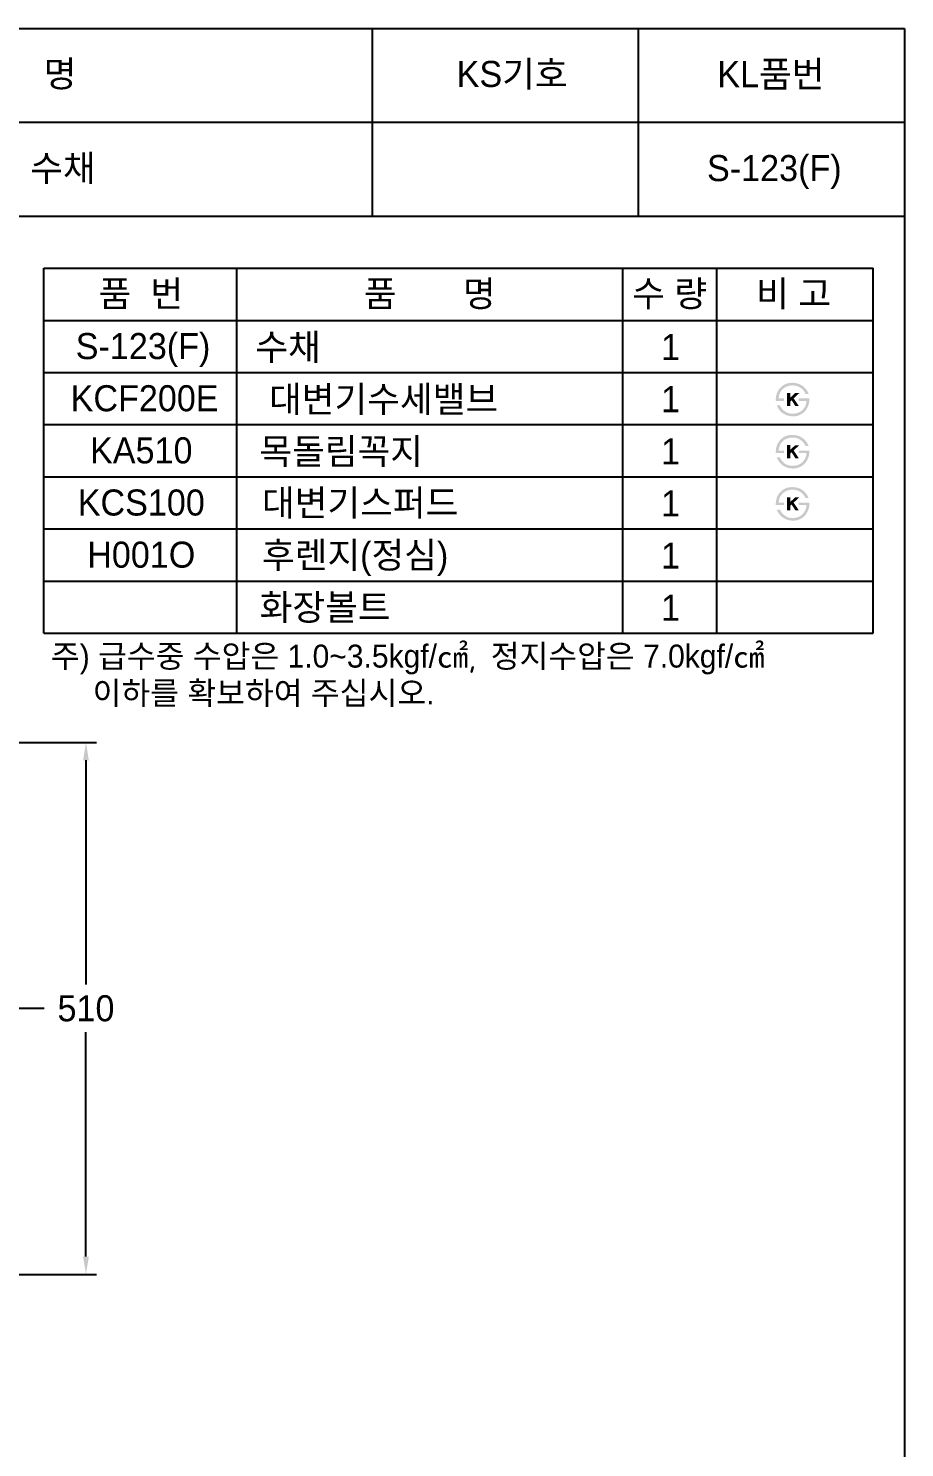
# Model space of a CAD drawing. Header units: millimetres. Extents: x 4616 to 6416, y -7003 to -4406.
# Drawn here: x 5576 to 6416, y -5767 to -4406 of the extents above; entities that cross this region are included whole.
import ezdxf
from ezdxf.enums import TextEntityAlignment as Align
from ezdxf.lldxf.tags import DXFTag

# ---------------------------------------------------------------- set-up
doc = ezdxf.new("R2010")
doc.units = ezdxf.units.MM
for name, color, linetype in [('TEXT', 7, 'Continuous'), ('도각라인', 255, 'Continuous'), ('중심선', 1, 'DASHED'), ('치수선', 7, 'Continuous')]:
    doc.layers.add(name, color=color, linetype=linetype)
doc.styles.add('____', font='')
doc.styles.add('타이틀', font='H2GTRM.TTF', dxfattribs={"height": 25})
doc.styles.get('____').set_extended_font_data('굴림')
tags = doc.linetypes.add('DASHDOT', pattern=[70, 31, -13, 13, -13]).pattern_tags.tags
tags[10:11] = [DXFTag(74, 4), DXFTag(75, 0), DXFTag(340, '0'), DXFTag(46, 0.0), DXFTag(50, 0.0), DXFTag(44, 0.0), DXFTag(45, 0.0)]
tags[8:9] = [DXFTag(74, 4), DXFTag(75, 0), DXFTag(340, '0'), DXFTag(46, 0.0), DXFTag(50, 0.0), DXFTag(44, 0.0), DXFTag(45, 0.0)]
tags[6:7] = [DXFTag(74, 4), DXFTag(75, 0), DXFTag(340, '0'), DXFTag(46, 0.0), DXFTag(50, 0.0), DXFTag(44, 0.0), DXFTag(45, 0.0)]
tags[4:5] = [DXFTag(74, 4), DXFTag(75, 0), DXFTag(340, '0'), DXFTag(46, 0.0), DXFTag(50, 0.0), DXFTag(44, 0.0), DXFTag(45, 0.0)]
tags = doc.linetypes.add('DASHED', pattern=[25.72, 12.86, -12.86]).pattern_tags.tags
tags[6:7] = [DXFTag(74, 4), DXFTag(75, 0), DXFTag(340, '0'), DXFTag(46, 0.0), DXFTag(50, 0.0), DXFTag(44, 0.0), DXFTag(45, 0.0)]
tags[4:5] = [DXFTag(74, 4), DXFTag(75, 0), DXFTag(340, '0'), DXFTag(46, 0.0), DXFTag(50, 0.0), DXFTag(44, 0.0), DXFTag(45, 0.0)]
doc.dimstyles.new('MSADIM', dxfattribs={"dimtxt": 33, "dimasz": 17, "dimexe": 10, "dimexo": 7.5, "dimgap": 10, "dimtad": 0, "dimtih": 1, "dimtoh": 1, "dimdec": 0, "dimzin": 1, "dimdsep": 46, "dimtxsty": '____', "dimcen": 11.25, "dimadec": 0, "dimazin": 0, "dimtfac": 1, "dimtdec": 0, "dimtix": 1, "dimtmove": 0, "dimatfit": 3, "dimfxl": 0, "dimtolj": 1, "dimtzin": 1, "dimarcsym": 0})

# ---------------------------------------------------------------- blocks, each defined once
blk = doc.blocks.new('*D2')
at = {"layer": '치수선', "color": 0, "linetype": 'Continuous', "lineweight": -2}
for p, q in [((5479, -5090.8), (5641.5, -5090.8)), ((5631.5, -5107.8), (5631.5, -5322.9)), ((5631.5, -5583.8), (5631.5, -5368.6)), ((5479, -5600.8), (5641.5, -5600.8))]:
    blk.add_line(p, q, dxfattribs=at)
at = {"layer": '치수선', "color": 0, "linetype": 'Continuous'}
for points in [[(5628.7, -5107.8), (5634.3, -5107.8), (5631.5, -5090.8)], [(5628.7, -5583.8), (5634.3, -5583.8), (5631.5, -5600.8)]]:
    blk.add_solid(points, dxfattribs=at)
at = {"layer": '치수선', "color": 0, "linetype": 'Continuous', "insert": (5631.5, -5345.8), "char_height": 25, "attachment_point": 5, "style": '____'}
blk.add_mtext('\\A1;510', dxfattribs=at)

msp = doc.modelspace()

# ---------------------------------------------------------------- hatches: boundary and pattern name
at = {"layer": 'TEXT'}
for points in [[(6292.8, -4763.1), (6292.7, -4762.7), (6292.7, -4762.3), (6292.7, -4761.9), (6292.7, -4761.5), (6292.7, -4761.1), (6292.8, -4760.7), (6292.8, -4760.3), (6292.8, -4759.9), (6292.9, -4759.5), (6292.9, -4759.1), (6293, -4758.7), (6293.1, -4758.3), (6293.2, -4757.9), (6293.3, -4757.5), (6293.4, -4757.2), (6293.5, -4756.8), (6293.6, -4756.4), (6293.7, -4756), (6293.9, -4755.6), (6294, -4755.3), (6294.2, -4754.9), (6294.3, -4754.5), (6294.5, -4754.2), (6294.7, -4753.8), (6294.9, -4753.5), (6295.1, -4753.2), (6295.3, -4752.8), (6295.5, -4752.5), (6295.7, -4752.2), (6295.9, -4751.9), (6296.1, -4751.6), (6296.7, -4751), (6296.9, -4750.7), (6297.2, -4750.4), (6297.5, -4750.1), (6297.8, -4749.8), (6298.1, -4749.5), (6298.4, -4749.3), (6298.7, -4749), (6299, -4748.8), (6299.3, -4748.6), (6299.7, -4748.3), (6300, -4748.1), (6300.3, -4747.9), (6300.7, -4747.7), (6301.1, -4747.5), (6301.4, -4747.4), (6301.8, -4747.2), (6302.2, -4747), (6302.6, -4746.8), (6303.1, -4746.7), (6303.5, -4746.6), (6303.9, -4746.4), (6304.4, -4746.3), (6304.8, -4746.2), (6305.3, -4746.1), (6305.7, -4746), (6306.2, -4746), (6306.7, -4745.9), (6307.1, -4745.9), (6307.6, -4745.8), (6308.1, -4745.8), (6308.6, -4745.8), (6309.4, -4745.8), (6309.7, -4745.9), (6310.1, -4745.9), (6310.5, -4745.9), (6310.8, -4746), (6311.2, -4746), (6311.6, -4746.1), (6311.9, -4746.1), (6312.3, -4746.2), (6312.6, -4746.2), (6312.9, -4746.3), (6313.3, -4746.4), (6313.6, -4746.5), (6313.9, -4746.6), (6314.3, -4746.7), (6314.6, -4746.8), (6314.9, -4746.9), (6315.2, -4747), (6315.5, -4747.2), (6315.8, -4747.3), (6316.1, -4747.5), (6316.4, -4747.6), (6316.7, -4747.8), (6317, -4747.9), (6317.3, -4748.1), (6317.6, -4748.3), (6317.9, -4748.4), (6318.2, -4748.6), (6318.4, -4748.8), (6318.7, -4749), (6319, -4749.2), (6319.4, -4749.6), (6319.8, -4749.9), (6320.2, -4750.3), (6320.6, -4750.7), (6320.9, -4751.1), (6321.3, -4751.5), (6321.6, -4751.9), (6322, -4752.4), (6322.3, -4752.8), (6322.6, -4753.3), (6322.9, -4753.8), (6323.2, -4754.3), (6323.4, -4754.8), (6323.7, -4755.3), (6323.9, -4755.8), (6324.2, -4756.4), (6324.2, -4756.4), (6321.1, -4756.4), (6321.1, -4756.4), (6321, -4756.2), (6320.9, -4756), (6320.9, -4755.9), (6320.8, -4755.7), (6320.7, -4755.5), (6320.6, -4755.3), (6320.6, -4755.2), (6320.5, -4755), (6320.4, -4754.8), (6320.3, -4754.7), (6320.2, -4754.5), (6320.1, -4754.3), (6320, -4754.2), (6319.9, -4754), (6319.8, -4753.8), (6319.6, -4753.7), (6319.5, -4753.5), (6319.4, -4753.4), (6319.1, -4753), (6318.8, -4752.7), (6318.5, -4752.4), (6318.2, -4752.1), (6317.9, -4751.8), (6317.6, -4751.5), (6317.2, -4751.2), (6317, -4751), (6316.7, -4750.9), (6316.5, -4750.7), (6316.3, -4750.5), (6316, -4750.4), (6315.8, -4750.2), (6315.6, -4750.1), (6315.3, -4749.9), (6315.1, -4749.8), (6314.8, -4749.7), (6314.6, -4749.6), (6314.3, -4749.4), (6314.1, -4749.3), (6313.8, -4749.2), (6313.5, -4749.1), (6313.3, -4749), (6313, -4748.9), (6312.8, -4748.9), (6312.5, -4748.8), (6312.2, -4748.7), (6312, -4748.7), (6311.7, -4748.6), (6311.4, -4748.5), (6311.1, -4748.5), (6310.9, -4748.5), (6310.6, -4748.4), (6310.3, -4748.4), (6310, -4748.4), (6309.7, -4748.3), (6309.4, -4748.3), (6309.2, -4748.3), (6308.9, -4748.3), (6308.5, -4748.3), (6308.2, -4748.3), (6307.8, -4748.3), (6307.5, -4748.4), (6307.2, -4748.4), (6306.8, -4748.4), (6306.5, -4748.5), (6306.2, -4748.5), (6305.9, -4748.6), (6305.6, -4748.6), (6305.3, -4748.7), (6304.9, -4748.8), (6304.6, -4748.9), (6304.3, -4749), (6304, -4749), (6303.8, -4749.1), (6303.5, -4749.3), (6303.2, -4749.4), (6302.9, -4749.5), (6302.6, -4749.6), (6302.4, -4749.8), (6302.1, -4749.9), (6301.8, -4750), (6301.6, -4750.2), (6301.3, -4750.4), (6301, -4750.5), (6300.8, -4750.7), (6300.5, -4750.9), (6300.3, -4751.1), (6300.1, -4751.2), (6299.8, -4751.4), (6299.6, -4751.7), (6299.4, -4751.9), (6299.1, -4752.1), (6298.9, -4752.3), (6298.7, -4752.6), (6298.5, -4752.8), (6298.3, -4753), (6298.1, -4753.3), (6297.9, -4753.5), (6297.7, -4753.8), (6297.6, -4754), (6297.4, -4754.3), (6297.2, -4754.6), (6297.1, -4754.8), (6296.9, -4755.1), (6296.8, -4755.4), (6296.7, -4755.7), (6296.6, -4755.9), (6296.4, -4756.2), (6296.3, -4756.5), (6296.2, -4756.8), (6296.1, -4757.1), (6296, -4757.4), (6296, -4757.8), (6295.9, -4758.1), (6295.8, -4758.4), (6295.7, -4758.7), (6295.7, -4759.1), (6295.6, -4759.4), (6295.6, -4759.7), (6295.6, -4760.1), (6295.5, -4760.4), (6295.5, -4760.8), (6295.5, -4760.8), (6300.7, -4760.8), (6300.7, -4760.8), (6300.7, -4760.8), (6300.7, -4763.1), (6300.7, -4763.1), (6300.7, -4763.1), (6292.8, -4763.1)], [(6324.9, -4760.8), (6324.9, -4761.2), (6324.9, -4761.6), (6324.9, -4762.1), (6324.9, -4762.5), (6324.9, -4762.9), (6324.8, -4763.4), (6324.8, -4763.8), (6324.7, -4764.2), (6324.6, -4764.6), (6324.5, -4765.1), (6324.5, -4765.5), (6324.4, -4765.9), (6324.3, -4766.3), (6324.1, -4766.7), (6324, -4767.1), (6323.9, -4767.5), (6323.7, -4767.9), (6323.6, -4768.3), (6323.4, -4768.6), (6323.3, -4769), (6323.1, -4769.4), (6322.9, -4769.7), (6322.7, -4770.1), (6322.5, -4770.4), (6322.3, -4770.8), (6322.1, -4771.1), (6321.9, -4771.4), (6321.7, -4771.8), (6321.4, -4772.1), (6321.2, -4772.4), (6320.9, -4772.7), (6320.7, -4773), (6320.4, -4773.3), (6320.1, -4773.6), (6319.9, -4773.8), (6319.6, -4774.1), (6319.3, -4774.4), (6319, -4774.6), (6318.7, -4774.8), (6318.4, -4775.1), (6318.1, -4775.3), (6317.7, -4775.5), (6317.4, -4775.7), (6317.1, -4775.9), (6316.7, -4776.1), (6316.4, -4776.3), (6316.1, -4776.5), (6315.7, -4776.6), (6315.3, -4776.8), (6315, -4776.9), (6314.6, -4777.1), (6314.2, -4777.2), (6313.8, -4777.3), (6313.5, -4777.5), (6313.1, -4777.6), (6312.7, -4777.6), (6312.3, -4777.7), (6311.9, -4777.8), (6311.5, -4777.8), (6311.1, -4777.9), (6310.7, -4777.9), (6310.3, -4778), (6309.9, -4778), (6309.5, -4778), (6308.8, -4778), (6308.2, -4777.9), (6307.5, -4777.9), (6306.9, -4777.8), (6306.3, -4777.7), (6305.9, -4777.7), (6305.6, -4777.6), (6305.3, -4777.6), (6305, -4777.5), (6304.7, -4777.4), (6304.4, -4777.4), (6304.1, -4777.3), (6303.9, -4777.2), (6303.6, -4777.1), (6303.3, -4777), (6303, -4776.9), (6302.7, -4776.8), (6302.4, -4776.7), (6302.2, -4776.6), (6301.9, -4776.4), (6301.6, -4776.3), (6301.4, -4776.2), (6301.1, -4776), (6300.8, -4775.9), (6300.6, -4775.7), (6300.3, -4775.6), (6299.8, -4775.2), (6299.5, -4775.1), (6299.3, -4774.9), (6299, -4774.7), (6298.8, -4774.5), (6298.5, -4774.3), (6298.3, -4774.1), (6298, -4773.9), (6297.8, -4773.7), (6297.6, -4773.5), (6297.4, -4773.2), (6297.1, -4773), (6296.9, -4772.8), (6296.7, -4772.5), (6296.5, -4772.3), (6296.3, -4772.1), (6296.1, -4771.8), (6295.9, -4771.5), (6295.7, -4771.3), (6295.5, -4771), (6295.4, -4770.7), (6295.2, -4770.5), (6295, -4770.2), (6294.8, -4769.9), (6294.7, -4769.6), (6294.5, -4769.3), (6294.4, -4769), (6294.2, -4768.7), (6293.9, -4768.1), (6293.7, -4767.4), (6293.7, -4767.4), (6296.6, -4767.4), (6296.6, -4767.4), (6296.8, -4767.9), (6297.1, -4768.3), (6297.3, -4768.7), (6297.5, -4769.1), (6297.8, -4769.4), (6298.1, -4769.8), (6298.3, -4770.2), (6298.6, -4770.5), (6298.8, -4770.8), (6299.1, -4771.2), (6299.4, -4771.5), (6299.7, -4771.8), (6300, -4772), (6300.3, -4772.3), (6300.6, -4772.6), (6300.9, -4772.8), (6301.1, -4773), (6301.3, -4773.2), (6301.6, -4773.3), (6301.8, -4773.5), (6302, -4773.6), (6302.3, -4773.8), (6302.5, -4773.9), (6302.8, -4774), (6303, -4774.2), (6303.3, -4774.3), (6303.5, -4774.4), (6303.8, -4774.5), (6304, -4774.6), (6304.3, -4774.7), (6304.6, -4774.8), (6304.8, -4774.9), (6305.1, -4775), (6305.4, -4775), (6305.7, -4775.1), (6305.9, -4775.1), (6306.2, -4775.2), (6306.5, -4775.2), (6306.8, -4775.3), (6307.1, -4775.3), (6307.4, -4775.3), (6307.7, -4775.4), (6308, -4775.4), (6308.3, -4775.4), (6308.6, -4775.4), (6308.9, -4775.4), (6309.2, -4775.4), (6310, -4775.4), (6310.3, -4775.4), (6310.6, -4775.3), (6310.9, -4775.3), (6311.1, -4775.3), (6311.4, -4775.2), (6311.7, -4775.2), (6311.9, -4775.2), (6312.2, -4775.1), (6312.4, -4775), (6312.7, -4775), (6312.9, -4774.9), (6313.2, -4774.8), (6313.5, -4774.8), (6313.7, -4774.7), (6313.9, -4774.6), (6314.2, -4774.5), (6314.4, -4774.4), (6314.7, -4774.3), (6314.9, -4774.2), (6315.2, -4774), (6315.4, -4773.9), (6315.6, -4773.8), (6315.9, -4773.6), (6316.1, -4773.5), (6316.3, -4773.4), (6316.6, -4773.2), (6316.8, -4773), (6317, -4772.9), (6317.3, -4772.7), (6317.5, -4772.5), (6317.7, -4772.3), (6318, -4772.1), (6318.2, -4771.9), (6318.5, -4771.6), (6318.7, -4771.4), (6318.9, -4771.2), (6319.1, -4770.9), (6319.3, -4770.7), (6319.5, -4770.4), (6319.7, -4770.1), (6319.9, -4769.9), (6320.1, -4769.6), (6320.2, -4769.3), (6320.4, -4769), (6320.6, -4768.8), (6320.7, -4768.5), (6320.9, -4768.2), (6321, -4767.9), (6321.1, -4767.6), (6321.2, -4767.3), (6321.4, -4766.9), (6321.5, -4766.6), (6321.6, -4766.3), (6321.6, -4766), (6321.7, -4765.6), (6321.8, -4765.3), (6321.9, -4764.9), (6321.9, -4764.6), (6322, -4764.2), (6322, -4763.9), (6322.1, -4763.5), (6322.1, -4763.1), (6322.1, -4763.1), (6314.7, -4763.1), (6314.7, -4763.1), (6314.7, -4763.1), (6314.7, -4760.8), (6314.7, -4760.8), (6314.7, -4760.8), (6324.9, -4760.8)], [(6306.5, -4760.1), (6311.3, -4755.7), (6315.2, -4755.7), (6309.8, -4760.7), (6314.8, -4768.2), (6311.5, -4768.2), (6307.9, -4762.5), (6306.5, -4763.7), (6306.5, -4768.2), (6303.6, -4768.2), (6303.6, -4755.6), (6306.5, -4755.6)], [(6292.8, -4813.1), (6292.7, -4812.7), (6292.7, -4812.3), (6292.7, -4811.9), (6292.7, -4811.5), (6292.7, -4811.1), (6292.8, -4810.7), (6292.8, -4810.3), (6292.8, -4809.9), (6292.9, -4809.5), (6292.9, -4809.1), (6293, -4808.7), (6293.1, -4808.3), (6293.2, -4807.9), (6293.3, -4807.5), (6293.4, -4807.2), (6293.5, -4806.8), (6293.6, -4806.4), (6293.7, -4806), (6293.9, -4805.6), (6294, -4805.3), (6294.2, -4804.9), (6294.3, -4804.5), (6294.5, -4804.2), (6294.7, -4803.8), (6294.9, -4803.5), (6295.1, -4803.2), (6295.3, -4802.8), (6295.5, -4802.5), (6295.7, -4802.2), (6295.9, -4801.9), (6296.1, -4801.6), (6296.7, -4801), (6296.9, -4800.7), (6297.2, -4800.4), (6297.5, -4800.1), (6297.8, -4799.8), (6298.1, -4799.5), (6298.4, -4799.3), (6298.7, -4799), (6299, -4798.8), (6299.3, -4798.6), (6299.7, -4798.3), (6300, -4798.1), (6300.3, -4797.9), (6300.7, -4797.7), (6301.1, -4797.5), (6301.4, -4797.4), (6301.8, -4797.2), (6302.2, -4797), (6302.6, -4796.8), (6303.1, -4796.7), (6303.5, -4796.6), (6303.9, -4796.4), (6304.4, -4796.3), (6304.8, -4796.2), (6305.3, -4796.1), (6305.7, -4796), (6306.2, -4796), (6306.7, -4795.9), (6307.1, -4795.9), (6307.6, -4795.8), (6308.1, -4795.8), (6308.6, -4795.8), (6309.4, -4795.8), (6309.7, -4795.9), (6310.1, -4795.9), (6310.5, -4795.9), (6310.8, -4796), (6311.2, -4796), (6311.6, -4796.1), (6311.9, -4796.1), (6312.3, -4796.2), (6312.6, -4796.2), (6312.9, -4796.3), (6313.3, -4796.4), (6313.6, -4796.5), (6313.9, -4796.6), (6314.3, -4796.7), (6314.6, -4796.8), (6314.9, -4796.9), (6315.2, -4797), (6315.5, -4797.2), (6315.8, -4797.3), (6316.1, -4797.5), (6316.4, -4797.6), (6316.7, -4797.8), (6317, -4797.9), (6317.3, -4798.1), (6317.6, -4798.3), (6317.9, -4798.4), (6318.2, -4798.6), (6318.4, -4798.8), (6318.7, -4799), (6319, -4799.2), (6319.4, -4799.6), (6319.8, -4799.9), (6320.2, -4800.3), (6320.6, -4800.7), (6320.9, -4801.1), (6321.3, -4801.5), (6321.6, -4801.9), (6322, -4802.4), (6322.3, -4802.8), (6322.6, -4803.3), (6322.9, -4803.8), (6323.2, -4804.3), (6323.4, -4804.8), (6323.7, -4805.3), (6323.9, -4805.8), (6324.2, -4806.4), (6324.2, -4806.4), (6321.1, -4806.4), (6321.1, -4806.4), (6321, -4806.2), (6320.9, -4806), (6320.9, -4805.9), (6320.8, -4805.7), (6320.7, -4805.5), (6320.6, -4805.3), (6320.6, -4805.2), (6320.5, -4805), (6320.4, -4804.8), (6320.3, -4804.7), (6320.2, -4804.5), (6320.1, -4804.3), (6320, -4804.2), (6319.9, -4804), (6319.8, -4803.8), (6319.6, -4803.7), (6319.5, -4803.5), (6319.4, -4803.4), (6319.1, -4803), (6318.8, -4802.7), (6318.5, -4802.4), (6318.2, -4802.1), (6317.9, -4801.8), (6317.6, -4801.5), (6317.2, -4801.2), (6317, -4801), (6316.7, -4800.9), (6316.5, -4800.7), (6316.3, -4800.5), (6316, -4800.4), (6315.8, -4800.2), (6315.6, -4800.1), (6315.3, -4799.9), (6315.1, -4799.8), (6314.8, -4799.7), (6314.6, -4799.6), (6314.3, -4799.4), (6314.1, -4799.3), (6313.8, -4799.2), (6313.5, -4799.1), (6313.3, -4799), (6313, -4798.9), (6312.8, -4798.9), (6312.5, -4798.8), (6312.2, -4798.7), (6312, -4798.7), (6311.7, -4798.6), (6311.4, -4798.5), (6311.1, -4798.5), (6310.9, -4798.5), (6310.6, -4798.4), (6310.3, -4798.4), (6310, -4798.4), (6309.7, -4798.3), (6309.4, -4798.3), (6309.2, -4798.3), (6308.9, -4798.3), (6308.5, -4798.3), (6308.2, -4798.3), (6307.8, -4798.3), (6307.5, -4798.4), (6307.2, -4798.4), (6306.8, -4798.4), (6306.5, -4798.5), (6306.2, -4798.5), (6305.9, -4798.6), (6305.6, -4798.6), (6305.3, -4798.7), (6304.9, -4798.8), (6304.6, -4798.9), (6304.3, -4799), (6304, -4799), (6303.8, -4799.1), (6303.5, -4799.3), (6303.2, -4799.4), (6302.9, -4799.5), (6302.6, -4799.6), (6302.4, -4799.8), (6302.1, -4799.9), (6301.8, -4800), (6301.6, -4800.2), (6301.3, -4800.4), (6301, -4800.5), (6300.8, -4800.7), (6300.5, -4800.9), (6300.3, -4801.1), (6300.1, -4801.2), (6299.8, -4801.4), (6299.6, -4801.7), (6299.4, -4801.9), (6299.1, -4802.1), (6298.9, -4802.3), (6298.7, -4802.6), (6298.5, -4802.8), (6298.3, -4803), (6298.1, -4803.3), (6297.9, -4803.5), (6297.7, -4803.8), (6297.6, -4804), (6297.4, -4804.3), (6297.2, -4804.6), (6297.1, -4804.8), (6296.9, -4805.1), (6296.8, -4805.4), (6296.7, -4805.7), (6296.6, -4805.9), (6296.4, -4806.2), (6296.3, -4806.5), (6296.2, -4806.8), (6296.1, -4807.1), (6296, -4807.4), (6296, -4807.8), (6295.9, -4808.1), (6295.8, -4808.4), (6295.7, -4808.7), (6295.7, -4809.1), (6295.6, -4809.4), (6295.6, -4809.7), (6295.6, -4810.1), (6295.5, -4810.4), (6295.5, -4810.8), (6295.5, -4810.8), (6300.7, -4810.8), (6300.7, -4810.8), (6300.7, -4810.8), (6300.7, -4813.1), (6300.7, -4813.1), (6300.7, -4813.1), (6292.8, -4813.1)], [(6324.9, -4810.8), (6324.9, -4811.2), (6324.9, -4811.6), (6324.9, -4812.1), (6324.9, -4812.5), (6324.9, -4812.9), (6324.8, -4813.4), (6324.8, -4813.8), (6324.7, -4814.2), (6324.6, -4814.6), (6324.5, -4815.1), (6324.5, -4815.5), (6324.4, -4815.9), (6324.3, -4816.3), (6324.1, -4816.7), (6324, -4817.1), (6323.9, -4817.5), (6323.7, -4817.9), (6323.6, -4818.3), (6323.4, -4818.6), (6323.3, -4819), (6323.1, -4819.4), (6322.9, -4819.7), (6322.7, -4820.1), (6322.5, -4820.4), (6322.3, -4820.8), (6322.1, -4821.1), (6321.9, -4821.4), (6321.7, -4821.8), (6321.4, -4822.1), (6321.2, -4822.4), (6320.9, -4822.7), (6320.7, -4823), (6320.4, -4823.3), (6320.1, -4823.6), (6319.9, -4823.8), (6319.6, -4824.1), (6319.3, -4824.4), (6319, -4824.6), (6318.7, -4824.8), (6318.4, -4825.1), (6318.1, -4825.3), (6317.7, -4825.5), (6317.4, -4825.7), (6317.1, -4825.9), (6316.7, -4826.1), (6316.4, -4826.3), (6316.1, -4826.5), (6315.7, -4826.6), (6315.3, -4826.8), (6315, -4826.9), (6314.6, -4827.1), (6314.2, -4827.2), (6313.8, -4827.3), (6313.5, -4827.5), (6313.1, -4827.6), (6312.7, -4827.6), (6312.3, -4827.7), (6311.9, -4827.8), (6311.5, -4827.8), (6311.1, -4827.9), (6310.7, -4827.9), (6310.3, -4828), (6309.9, -4828), (6309.5, -4828), (6308.8, -4828), (6308.2, -4827.9), (6307.5, -4827.9), (6306.9, -4827.8), (6306.3, -4827.7), (6305.9, -4827.7), (6305.6, -4827.6), (6305.3, -4827.6), (6305, -4827.5), (6304.7, -4827.4), (6304.4, -4827.4), (6304.1, -4827.3), (6303.9, -4827.2), (6303.6, -4827.1), (6303.3, -4827), (6303, -4826.9), (6302.7, -4826.8), (6302.4, -4826.7), (6302.2, -4826.6), (6301.9, -4826.4), (6301.6, -4826.3), (6301.4, -4826.2), (6301.1, -4826), (6300.8, -4825.9), (6300.6, -4825.7), (6300.3, -4825.6), (6299.8, -4825.2), (6299.5, -4825.1), (6299.3, -4824.9), (6299, -4824.7), (6298.8, -4824.5), (6298.5, -4824.3), (6298.3, -4824.1), (6298, -4823.9), (6297.8, -4823.7), (6297.6, -4823.5), (6297.4, -4823.2), (6297.1, -4823), (6296.9, -4822.8), (6296.7, -4822.5), (6296.5, -4822.3), (6296.3, -4822.1), (6296.1, -4821.8), (6295.9, -4821.5), (6295.7, -4821.3), (6295.5, -4821), (6295.4, -4820.7), (6295.2, -4820.5), (6295, -4820.2), (6294.8, -4819.9), (6294.7, -4819.6), (6294.5, -4819.3), (6294.4, -4819), (6294.2, -4818.7), (6293.9, -4818.1), (6293.7, -4817.4), (6293.7, -4817.4), (6296.6, -4817.4), (6296.6, -4817.4), (6296.8, -4817.9), (6297.1, -4818.3), (6297.3, -4818.7), (6297.5, -4819.1), (6297.8, -4819.4), (6298.1, -4819.8), (6298.3, -4820.2), (6298.6, -4820.5), (6298.8, -4820.8), (6299.1, -4821.2), (6299.4, -4821.5), (6299.7, -4821.8), (6300, -4822), (6300.3, -4822.3), (6300.6, -4822.6), (6300.9, -4822.8), (6301.1, -4823), (6301.3, -4823.2), (6301.6, -4823.3), (6301.8, -4823.5), (6302, -4823.6), (6302.3, -4823.8), (6302.5, -4823.9), (6302.8, -4824), (6303, -4824.2), (6303.3, -4824.3), (6303.5, -4824.4), (6303.8, -4824.5), (6304, -4824.6), (6304.3, -4824.7), (6304.6, -4824.8), (6304.8, -4824.9), (6305.1, -4825), (6305.4, -4825), (6305.7, -4825.1), (6305.9, -4825.1), (6306.2, -4825.2), (6306.5, -4825.2), (6306.8, -4825.3), (6307.1, -4825.3), (6307.4, -4825.3), (6307.7, -4825.4), (6308, -4825.4), (6308.3, -4825.4), (6308.6, -4825.4), (6308.9, -4825.4), (6309.2, -4825.4), (6310, -4825.4), (6310.3, -4825.4), (6310.6, -4825.3), (6310.9, -4825.3), (6311.1, -4825.3), (6311.4, -4825.2), (6311.7, -4825.2), (6311.9, -4825.2), (6312.2, -4825.1), (6312.4, -4825), (6312.7, -4825), (6312.9, -4824.9), (6313.2, -4824.8), (6313.5, -4824.8), (6313.7, -4824.7), (6313.9, -4824.6), (6314.2, -4824.5), (6314.4, -4824.4), (6314.7, -4824.3), (6314.9, -4824.2), (6315.2, -4824), (6315.4, -4823.9), (6315.6, -4823.8), (6315.9, -4823.6), (6316.1, -4823.5), (6316.3, -4823.4), (6316.6, -4823.2), (6316.8, -4823), (6317, -4822.9), (6317.3, -4822.7), (6317.5, -4822.5), (6317.7, -4822.3), (6318, -4822.1), (6318.2, -4821.9), (6318.5, -4821.6), (6318.7, -4821.4), (6318.9, -4821.2), (6319.1, -4820.9), (6319.3, -4820.7), (6319.5, -4820.4), (6319.7, -4820.1), (6319.9, -4819.9), (6320.1, -4819.6), (6320.2, -4819.3), (6320.4, -4819), (6320.6, -4818.8), (6320.7, -4818.5), (6320.9, -4818.2), (6321, -4817.9), (6321.1, -4817.6), (6321.2, -4817.3), (6321.4, -4816.9), (6321.5, -4816.6), (6321.6, -4816.3), (6321.6, -4816), (6321.7, -4815.6), (6321.8, -4815.3), (6321.9, -4814.9), (6321.9, -4814.6), (6322, -4814.2), (6322, -4813.9), (6322.1, -4813.5), (6322.1, -4813.1), (6322.1, -4813.1), (6314.7, -4813.1), (6314.7, -4813.1), (6314.7, -4813.1), (6314.7, -4810.8), (6314.7, -4810.8), (6314.7, -4810.8), (6324.9, -4810.8)], [(6306.5, -4810.1), (6311.3, -4805.7), (6315.2, -4805.7), (6309.8, -4810.7), (6314.8, -4818.2), (6311.5, -4818.2), (6307.9, -4812.5), (6306.5, -4813.7), (6306.5, -4818.2), (6303.6, -4818.2), (6303.6, -4805.6), (6306.5, -4805.6)], [(6292.8, -4863.1), (6292.7, -4862.7), (6292.7, -4862.3), (6292.7, -4861.9), (6292.7, -4861.5), (6292.7, -4861.1), (6292.8, -4860.7), (6292.8, -4860.3), (6292.8, -4859.9), (6292.9, -4859.5), (6292.9, -4859.1), (6293, -4858.7), (6293.1, -4858.3), (6293.2, -4857.9), (6293.3, -4857.5), (6293.4, -4857.2), (6293.5, -4856.8), (6293.6, -4856.4), (6293.7, -4856), (6293.9, -4855.6), (6294, -4855.3), (6294.2, -4854.9), (6294.3, -4854.5), (6294.5, -4854.2), (6294.7, -4853.8), (6294.9, -4853.5), (6295.1, -4853.2), (6295.3, -4852.8), (6295.5, -4852.5), (6295.7, -4852.2), (6295.9, -4851.9), (6296.1, -4851.6), (6296.7, -4851), (6296.9, -4850.7), (6297.2, -4850.4), (6297.5, -4850.1), (6297.8, -4849.8), (6298.1, -4849.5), (6298.4, -4849.3), (6298.7, -4849), (6299, -4848.8), (6299.3, -4848.6), (6299.7, -4848.3), (6300, -4848.1), (6300.3, -4847.9), (6300.7, -4847.7), (6301.1, -4847.5), (6301.4, -4847.4), (6301.8, -4847.2), (6302.2, -4847), (6302.6, -4846.8), (6303.1, -4846.7), (6303.5, -4846.6), (6303.9, -4846.4), (6304.4, -4846.3), (6304.8, -4846.2), (6305.3, -4846.1), (6305.7, -4846), (6306.2, -4846), (6306.7, -4845.9), (6307.1, -4845.9), (6307.6, -4845.8), (6308.1, -4845.8), (6308.6, -4845.8), (6309.4, -4845.8), (6309.7, -4845.9), (6310.1, -4845.9), (6310.5, -4845.9), (6310.8, -4846), (6311.2, -4846), (6311.6, -4846.1), (6311.9, -4846.1), (6312.3, -4846.2), (6312.6, -4846.2), (6312.9, -4846.3), (6313.3, -4846.4), (6313.6, -4846.5), (6313.9, -4846.6), (6314.3, -4846.7), (6314.6, -4846.8), (6314.9, -4846.9), (6315.2, -4847), (6315.5, -4847.2), (6315.8, -4847.3), (6316.1, -4847.5), (6316.4, -4847.6), (6316.7, -4847.8), (6317, -4847.9), (6317.3, -4848.1), (6317.6, -4848.3), (6317.9, -4848.4), (6318.2, -4848.6), (6318.4, -4848.8), (6318.7, -4849), (6319, -4849.2), (6319.4, -4849.6), (6319.8, -4849.9), (6320.2, -4850.3), (6320.6, -4850.7), (6320.9, -4851.1), (6321.3, -4851.5), (6321.6, -4851.9), (6322, -4852.4), (6322.3, -4852.8), (6322.6, -4853.3), (6322.9, -4853.8), (6323.2, -4854.3), (6323.4, -4854.8), (6323.7, -4855.3), (6323.9, -4855.8), (6324.2, -4856.4), (6324.2, -4856.4), (6321.1, -4856.4), (6321.1, -4856.4), (6321, -4856.2), (6320.9, -4856), (6320.9, -4855.9), (6320.8, -4855.7), (6320.7, -4855.5), (6320.6, -4855.3), (6320.6, -4855.2), (6320.5, -4855), (6320.4, -4854.8), (6320.3, -4854.7), (6320.2, -4854.5), (6320.1, -4854.3), (6320, -4854.2), (6319.9, -4854), (6319.8, -4853.8), (6319.6, -4853.7), (6319.5, -4853.5), (6319.4, -4853.4), (6319.1, -4853), (6318.8, -4852.7), (6318.5, -4852.4), (6318.2, -4852.1), (6317.9, -4851.8), (6317.6, -4851.5), (6317.2, -4851.2), (6317, -4851), (6316.7, -4850.9), (6316.5, -4850.7), (6316.3, -4850.5), (6316, -4850.4), (6315.8, -4850.2), (6315.6, -4850.1), (6315.3, -4849.9), (6315.1, -4849.8), (6314.8, -4849.7), (6314.6, -4849.6), (6314.3, -4849.4), (6314.1, -4849.3), (6313.8, -4849.2), (6313.5, -4849.1), (6313.3, -4849), (6313, -4848.9), (6312.8, -4848.9), (6312.5, -4848.8), (6312.2, -4848.7), (6312, -4848.7), (6311.7, -4848.6), (6311.4, -4848.5), (6311.1, -4848.5), (6310.9, -4848.5), (6310.6, -4848.4), (6310.3, -4848.4), (6310, -4848.4), (6309.7, -4848.3), (6309.4, -4848.3), (6309.2, -4848.3), (6308.9, -4848.3), (6308.5, -4848.3), (6308.2, -4848.3), (6307.8, -4848.3), (6307.5, -4848.4), (6307.2, -4848.4), (6306.8, -4848.4), (6306.5, -4848.5), (6306.2, -4848.5), (6305.9, -4848.6), (6305.6, -4848.6), (6305.3, -4848.7), (6304.9, -4848.8), (6304.6, -4848.9), (6304.3, -4849), (6304, -4849), (6303.8, -4849.1), (6303.5, -4849.3), (6303.2, -4849.4), (6302.9, -4849.5), (6302.6, -4849.6), (6302.4, -4849.8), (6302.1, -4849.9), (6301.8, -4850), (6301.6, -4850.2), (6301.3, -4850.4), (6301, -4850.5), (6300.8, -4850.7), (6300.5, -4850.9), (6300.3, -4851.1), (6300.1, -4851.2), (6299.8, -4851.4), (6299.6, -4851.7), (6299.4, -4851.9), (6299.1, -4852.1), (6298.9, -4852.3), (6298.7, -4852.6), (6298.5, -4852.8), (6298.3, -4853), (6298.1, -4853.3), (6297.9, -4853.5), (6297.7, -4853.8), (6297.6, -4854), (6297.4, -4854.3), (6297.2, -4854.6), (6297.1, -4854.8), (6296.9, -4855.1), (6296.8, -4855.4), (6296.7, -4855.7), (6296.6, -4855.9), (6296.4, -4856.2), (6296.3, -4856.5), (6296.2, -4856.8), (6296.1, -4857.1), (6296, -4857.4), (6296, -4857.8), (6295.9, -4858.1), (6295.8, -4858.4), (6295.7, -4858.7), (6295.7, -4859.1), (6295.6, -4859.4), (6295.6, -4859.7), (6295.6, -4860.1), (6295.5, -4860.4), (6295.5, -4860.8), (6295.5, -4860.8), (6300.7, -4860.8), (6300.7, -4860.8), (6300.7, -4860.8), (6300.7, -4863.1), (6300.7, -4863.1), (6300.7, -4863.1), (6292.8, -4863.1)], [(6306.5, -4860.1), (6311.3, -4855.7), (6315.2, -4855.7), (6309.8, -4860.7), (6314.8, -4868.2), (6311.5, -4868.2), (6307.9, -4862.5), (6306.5, -4863.7), (6306.5, -4868.2), (6303.6, -4868.2), (6303.6, -4855.6), (6306.5, -4855.6)], [(6324.9, -4860.8), (6324.9, -4861.2), (6324.9, -4861.6), (6324.9, -4862.1), (6324.9, -4862.5), (6324.9, -4862.9), (6324.8, -4863.4), (6324.8, -4863.8), (6324.7, -4864.2), (6324.6, -4864.6), (6324.5, -4865.1), (6324.5, -4865.5), (6324.4, -4865.9), (6324.3, -4866.3), (6324.1, -4866.7), (6324, -4867.1), (6323.9, -4867.5), (6323.7, -4867.9), (6323.6, -4868.3), (6323.4, -4868.6), (6323.3, -4869), (6323.1, -4869.4), (6322.9, -4869.7), (6322.7, -4870.1), (6322.5, -4870.4), (6322.3, -4870.8), (6322.1, -4871.1), (6321.9, -4871.4), (6321.7, -4871.8), (6321.4, -4872.1), (6321.2, -4872.4), (6320.9, -4872.7), (6320.7, -4873), (6320.4, -4873.3), (6320.1, -4873.6), (6319.9, -4873.8), (6319.6, -4874.1), (6319.3, -4874.4), (6319, -4874.6), (6318.7, -4874.8), (6318.4, -4875.1), (6318.1, -4875.3), (6317.7, -4875.5), (6317.4, -4875.7), (6317.1, -4875.9), (6316.7, -4876.1), (6316.4, -4876.3), (6316.1, -4876.5), (6315.7, -4876.6), (6315.3, -4876.8), (6315, -4876.9), (6314.6, -4877.1), (6314.2, -4877.2), (6313.8, -4877.3), (6313.5, -4877.5), (6313.1, -4877.6), (6312.7, -4877.6), (6312.3, -4877.7), (6311.9, -4877.8), (6311.5, -4877.8), (6311.1, -4877.9), (6310.7, -4877.9), (6310.3, -4878), (6309.9, -4878), (6309.5, -4878), (6308.8, -4878), (6308.2, -4877.9), (6307.5, -4877.9), (6306.9, -4877.8), (6306.3, -4877.7), (6305.9, -4877.7), (6305.6, -4877.6), (6305.3, -4877.6), (6305, -4877.5), (6304.7, -4877.4), (6304.4, -4877.4), (6304.1, -4877.3), (6303.9, -4877.2), (6303.6, -4877.1), (6303.3, -4877), (6303, -4876.9), (6302.7, -4876.8), (6302.4, -4876.7), (6302.2, -4876.6), (6301.9, -4876.4), (6301.6, -4876.3), (6301.4, -4876.2), (6301.1, -4876), (6300.8, -4875.9), (6300.6, -4875.7), (6300.3, -4875.6), (6299.8, -4875.2), (6299.5, -4875.1), (6299.3, -4874.9), (6299, -4874.7), (6298.8, -4874.5), (6298.5, -4874.3), (6298.3, -4874.1), (6298, -4873.9), (6297.8, -4873.7), (6297.6, -4873.5), (6297.4, -4873.2), (6297.1, -4873), (6296.9, -4872.8), (6296.7, -4872.5), (6296.5, -4872.3), (6296.3, -4872.1), (6296.1, -4871.8), (6295.9, -4871.5), (6295.7, -4871.3), (6295.5, -4871), (6295.4, -4870.7), (6295.2, -4870.5), (6295, -4870.2), (6294.8, -4869.9), (6294.7, -4869.6), (6294.5, -4869.3), (6294.4, -4869), (6294.2, -4868.7), (6293.9, -4868.1), (6293.7, -4867.4), (6293.7, -4867.4), (6296.6, -4867.4), (6296.6, -4867.4), (6296.8, -4867.9), (6297.1, -4868.3), (6297.3, -4868.7), (6297.5, -4869.1), (6297.8, -4869.4), (6298.1, -4869.8), (6298.3, -4870.2), (6298.6, -4870.5), (6298.8, -4870.8), (6299.1, -4871.2), (6299.4, -4871.5), (6299.7, -4871.8), (6300, -4872), (6300.3, -4872.3), (6300.6, -4872.6), (6300.9, -4872.8), (6301.1, -4873), (6301.3, -4873.2), (6301.6, -4873.3), (6301.8, -4873.5), (6302, -4873.6), (6302.3, -4873.8), (6302.5, -4873.9), (6302.8, -4874), (6303, -4874.2), (6303.3, -4874.3), (6303.5, -4874.4), (6303.8, -4874.5), (6304, -4874.6), (6304.3, -4874.7), (6304.6, -4874.8), (6304.8, -4874.9), (6305.1, -4875), (6305.4, -4875), (6305.7, -4875.1), (6305.9, -4875.1), (6306.2, -4875.2), (6306.5, -4875.2), (6306.8, -4875.3), (6307.1, -4875.3), (6307.4, -4875.3), (6307.7, -4875.4), (6308, -4875.4), (6308.3, -4875.4), (6308.6, -4875.4), (6308.9, -4875.4), (6309.2, -4875.4), (6310, -4875.4), (6310.3, -4875.4), (6310.6, -4875.3), (6310.9, -4875.3), (6311.1, -4875.3), (6311.4, -4875.2), (6311.7, -4875.2), (6311.9, -4875.2), (6312.2, -4875.1), (6312.4, -4875), (6312.7, -4875), (6312.9, -4874.9), (6313.2, -4874.8), (6313.5, -4874.8), (6313.7, -4874.7), (6313.9, -4874.6), (6314.2, -4874.5), (6314.4, -4874.4), (6314.7, -4874.3), (6314.9, -4874.2), (6315.2, -4874), (6315.4, -4873.9), (6315.6, -4873.8), (6315.9, -4873.6), (6316.1, -4873.5), (6316.3, -4873.4), (6316.6, -4873.2), (6316.8, -4873), (6317, -4872.9), (6317.3, -4872.7), (6317.5, -4872.5), (6317.7, -4872.3), (6318, -4872.1), (6318.2, -4871.9), (6318.5, -4871.6), (6318.7, -4871.4), (6318.9, -4871.2), (6319.1, -4870.9), (6319.3, -4870.7), (6319.5, -4870.4), (6319.7, -4870.1), (6319.9, -4869.9), (6320.1, -4869.6), (6320.2, -4869.3), (6320.4, -4869), (6320.6, -4868.8), (6320.7, -4868.5), (6320.9, -4868.2), (6321, -4867.9), (6321.1, -4867.6), (6321.2, -4867.3), (6321.4, -4866.9), (6321.5, -4866.6), (6321.6, -4866.3), (6321.6, -4866), (6321.7, -4865.6), (6321.8, -4865.3), (6321.9, -4864.9), (6321.9, -4864.6), (6322, -4864.2), (6322, -4863.9), (6322.1, -4863.5), (6322.1, -4863.1), (6322.1, -4863.1), (6314.7, -4863.1), (6314.7, -4863.1), (6314.7, -4863.1), (6314.7, -4860.8), (6314.7, -4860.8), (6314.7, -4860.8), (6324.9, -4860.8)]]:
    msp.add_hatch(color=256, dxfattribs=at).paths.add_polyline_path(points, flags=0)

# ---------------------------------------------------------------- linework, layer by layer
at = {"layer": '도각라인', "color": 7}
for p, q in [((4616.2, -4405.9), (6416.2, -4405.9)), ((5906.2, -4585.9), (5906.2, -4405.9)), ((6161.2, -4585.9), (6161.2, -4405.9)), ((6416.2, -4405.9), (6416.2, -6935.9)), ((5136.2, -4495.9), (6416.2, -4495.9)), ((4616.2, -4585.9), (6416.2, -4585.9)), ((5591.2, -4635.9), (6386.2, -4635.9)), ((5591.2, -4985.9), (5591.2, -4635.9)), ((5776.2, -4985.9), (5776.2, -4635.9)), ((6146.2, -4985.9), (6146.2, -4635.9)), ((6236.2, -4985.9), (6236.2, -4635.9)), ((6386.2, -4985.9), (6386.2, -4635.9)), ((5591.2, -4685.9), (6386.2, -4685.9)), ((5591.2, -4735.9), (6386.2, -4735.9)), ((5591.2, -4785.9), (6386.2, -4785.9)), ((5591.2, -4835.9), (6386.2, -4835.9)), ((5591.2, -4885.9), (6386.2, -4885.9)), ((5591.2, -4935.9), (6386.2, -4935.9)), ((5591.2, -4985.9), (6386.2, -4985.9))]:
    msp.add_line(p, q, dxfattribs=at)
at = {"layer": '중심선', "linetype": 'DASHDOT'}
msp.add_line((5591.5, -5345.8), (4826.1, -5345.8), dxfattribs=at)

# ---------------------------------------------------------------- texts
at = {"layer": 'TEXT', "style": '타이틀'}
for s, p in [('품             명', (5531.9, -4449.5)), ('KS기호', (6040, -4449.6)), ('KL품번', (6288, -4449.8)), ('오물 처리용 수채', (5521.9, -4539.9)), ('S-123(F)', (6291.3, -4539.9)), ('품  번', (5684.1, -4660.2)), ('품       명', (5961, -4660.2)), ('수 량', (6190.9, -4660.2)), ('비 고', (6309.8, -4660.2)), ('S-123(F)', (5686.2, -4710.6)), ('수채', (5825.2, -4711.5)), ('1', (6191.9, -4711.5)), ('KCF200E', (5687.7, -4760.6)), ('대변기수세밸브', (5916.8, -4761.5)), ('1', (6191.9, -4761.5)), ('KA510', (5684.5, -4810.6)), ('목돌림꼭지', (5876.1, -4811.5)), ('1', (6191.9, -4811.5)), ('대변기스퍼드', (5894.3, -4860.9)), ('KCS100', (5684.5, -4860.6)), ('1', (6191.9, -4861.5)), ('H001O', (5684.5, -4910.6)), ('후렌지(정심)', (5889.5, -4911)), ('1', (6191.9, -4911.5)), ('화장볼트', (5860.7, -4961)), ('1', (6191.9, -4961.5))]:
    msp.add_text(s, height=25, dxfattribs=at).set_placement(p, align=Align.MIDDLE_CENTER)
at = {"layer": 'TEXT', "insert": (5597.9, -4996.9), "char_height": 22, "width": 874.798, "attachment_point": 1, "line_spacing_factor": 0.963855, "style": '타이틀'}
msp.add_mtext('\\A1;주) 급수중 수압은 1.0~3.5kgf/㎠{\\fISOCPEUR|b0|i0|c0|p34;, }정지수압은 7.0kgf/㎠{\\fISOCPEUR|b0|i0|c0|p34; }\\P     이하를 확보하여 주십시오.', dxfattribs=at)

# ---------------------------------------------------------------- dimensions: what is measured, and where the dimension line sits
at = {"layer": '치수선', "linetype": 'Continuous'}
dim = msp.add_linear_dim(base=(5631.5, -5090.8), p1=(5471.5, -5600.8), p2=(5471.5, -5090.8), angle=90, dimstyle='MSADIM', override={"dimtxt": 25}, dxfattribs=at)
dim.commit()
dim.dimension.update_dxf_attribs({"geometry": '*D2', "text_midpoint": (5631.5, -5345.8), "dimtype": 160})

doc.saveas('drawing.dxf')
